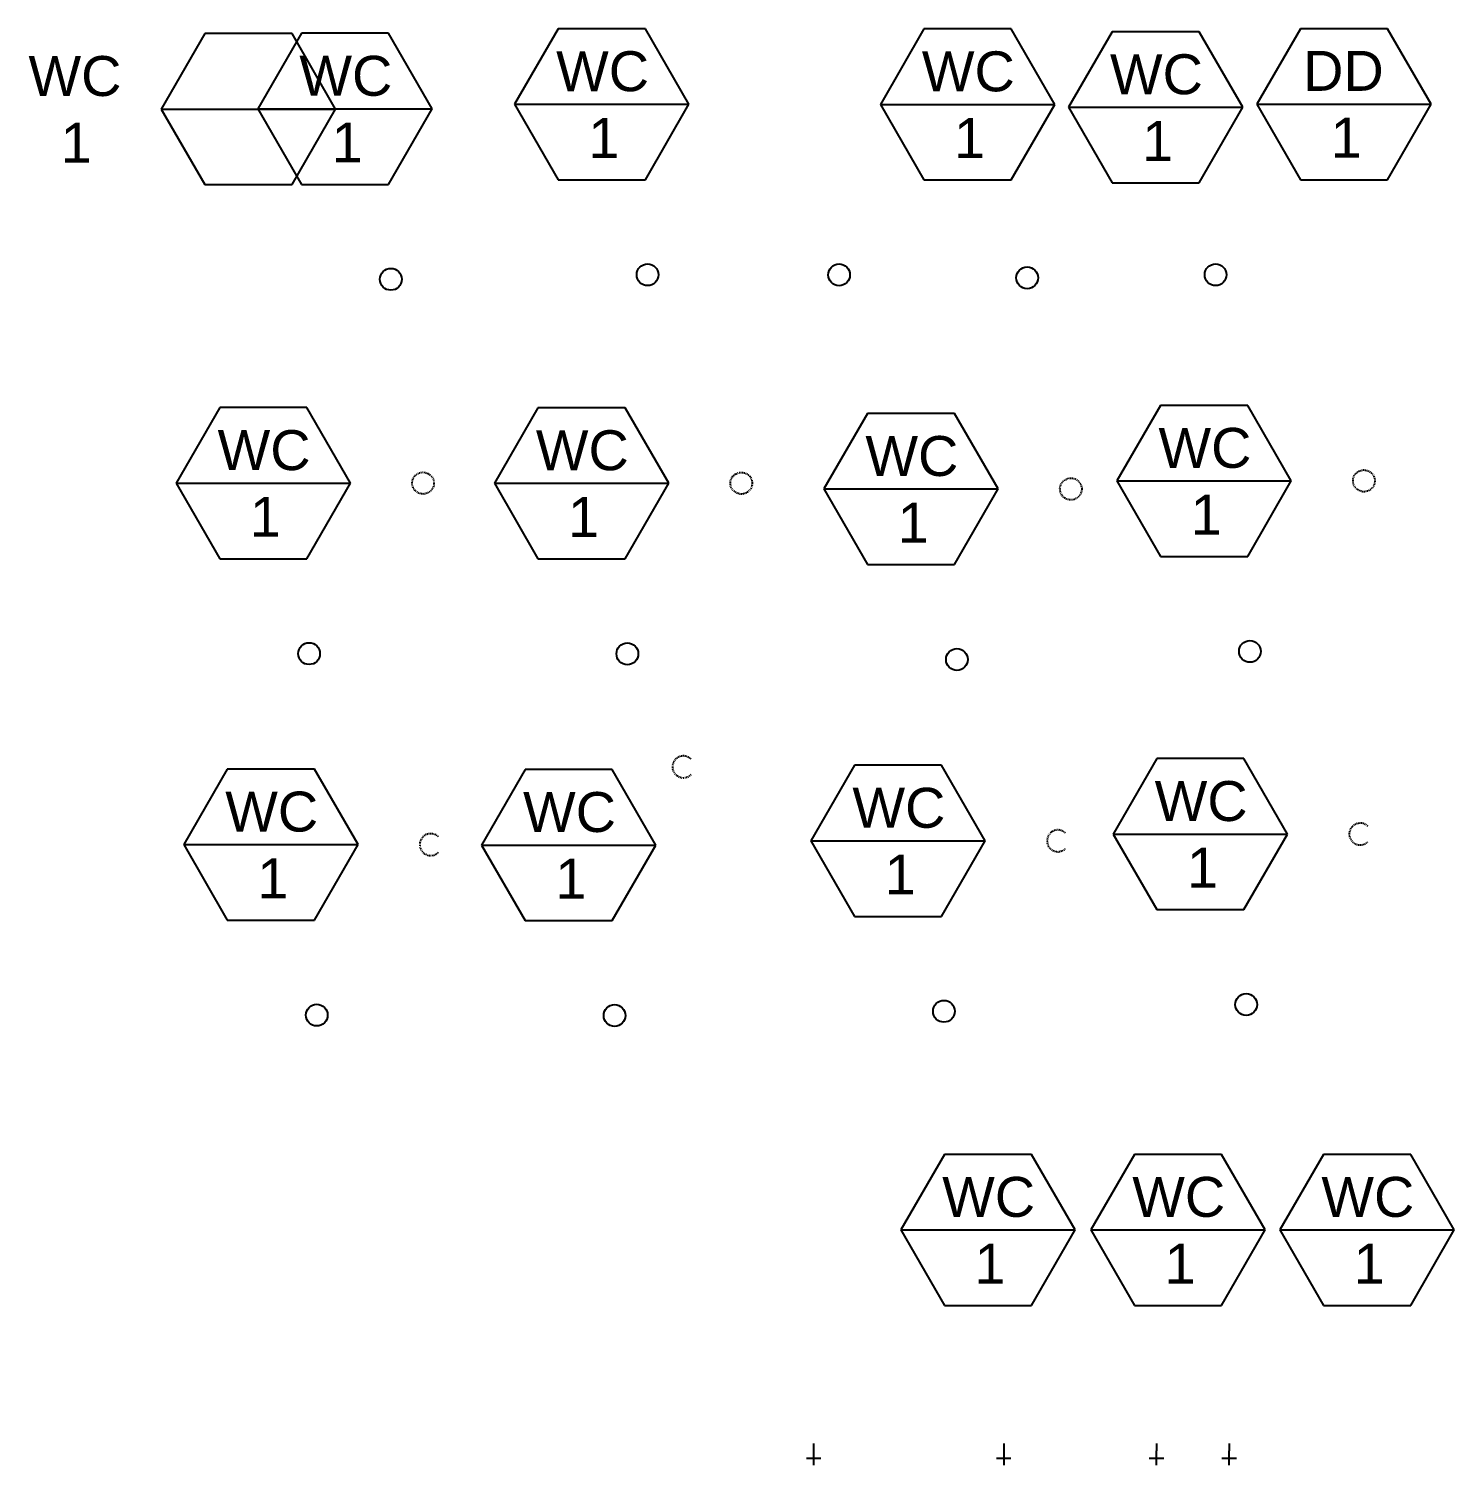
# Model space of a CAD drawing. Header units: inches. Extents: x -631 to 556, y -290 to 1591.
# Drawn here: x -443 to -246.7, y -81.2 to 116.6 of the extents above; entities that cross this region are included whole.
import ezdxf
from ezdxf.enums import TextEntityAlignment as Align

# ---------------------------------------------------------------- set-up
doc = ezdxf.new("R2010")
doc.units = ezdxf.units.IN
doc.header["$MEASUREMENT"] = 0
doc.linetypes.add('Vent', pattern=[0.1875, 0.125, -0.0625])
for name, color, linetype in [('PLUM-4TEXT', 2, 'Continuous'), ('PLUM-CW', 3, 'Cold_Water_Flow'), ('PLUM-HW', 2, 'Hot_Water_Flow'), ('PLUM-OVERFLOW_DRAIN', 70, 'Overflow_Drain'), ('PLUM-SD_ABOVE', 40, 'Storm_Drain'), ('PLUM-VENT', 5, 'Vent'), ('PLUM-WASTE_ABOVE', 4, 'Plum-Waste_Above'), ('PLUM-WASTE_BELOW', 6, 'Plum-Waste_Below')]:
    doc.layers.add(name, color=color, linetype=linetype)
doc.styles.get("Standard").update_dxf_attribs({"font": 'arial.ttf'})
doc.linetypes.add('Cold_Water_Flow', pattern='A,0.875,-0.125,0,-0.125,0.875,-0.125,["CW",Standard,S=0.1,R=0,X=-0.12585,Y=-0.05],-0.1,0.875,[1,GEC_FlowArrow.shx,S=0.0625,R=0,X=0,Y=0],0.5', length=3.6)
doc.linetypes.add('Hot_Water_Flow', pattern='A,0.8125,-0.125,0,-0.125,0,-0.125,0.875,-0.125,["HW",Standard,S=0.1,R=0,X=-0.12585,Y=-0.05],-0.1,0.875,[1,GEC_FlowArrow.shx,S=0.0625,R=0,X=0,Y=0],0.5', length=3.6625)
doc.linetypes.add('Overflow_Drain', pattern='A,3,-0.1,["OFD",Standard,S=0.1,R=0,X=0,Y=-0.05],-0.4', length=3.5)
doc.linetypes.add('Plum-Waste_Above', pattern='A,1,[1,GEC_FlowArrow.shx,S=0.09375,R=0,X=0,Y=0],1', length=2)
doc.linetypes.add('Plum-Waste_Below', pattern='A,0.25,-0.125,0.25,-0.125,0.25,[1,GEC_FlowArrow.shx,S=0.09375,R=0,X=0,Y=0],-0.25,0.25,-0.125,0.25,-0.125', length=2)
doc.linetypes.add('Storm_Drain', pattern='A,3.2,-0.25,["SD",Standard,S=0.1,R=0,X=-0.12585,Y=-0.05],-0.065', length=3.515)

# ---------------------------------------------------------------- blocks, each defined once
blk = doc.blocks.new('*U278')
for p, q in [((-12.31, 33.86), (-18.31, 23.47)), ((-0.31, 33.86), (-12.31, 33.86)), ((5.69, 23.47), (-0.31, 33.86)), ((-18.31, 23.47), (-12.31, 13.07)), ((-18.31, 23.47), (5.69, 23.47)), ((-0.31, 13.07), (5.69, 23.47)), ((-12.31, 13.07), (-0.31, 13.07))]:
    blk.add_line(p, q)
at = {"color": 6}
blk.add_circle((0, 0), 1.5, dxfattribs=at)
at = {"flags": 1}
for tag, p in [('COLD_DIAMETER', (-11.78, 37.53)), ('WASTE_DIAMETER', (-11.78, 36.76)), ('STORM_DIAMETER', (-11.8, 36.36)), ('WSFU', (-11.78, 36)), ('CWSFU', (-11.8, 35.67)), ('HOT_DIAMETER', (-11.77, 37.15)), ('HWSFU', (-11.78, 35.37)), ('DFU', (-11.78, 35.06))]:
    blk.add_attdef(tag, p, '', height=0.2, dxfattribs=at)
blk.add_attdef('INDEX', text='', height=0.2, dxfattribs=at).set_placement((-11.72, 38.06), align=Align.TOP_LEFT)
for tag, p in [('TAG_001', (-12.6, 25.26)), ('TAG_002', (-8.16, 16.08))]:
    blk.add_attdef(tag, p, '', height=5.5)
blk = doc.blocks.new('*U330')
for p, q in [((11.69, 33.86), (5.69, 23.47)), ((23.69, 33.86), (11.69, 33.86)), ((29.69, 23.47), (23.69, 33.86)), ((5.69, 23.47), (11.69, 13.07)), ((5.69, 23.47), (29.69, 23.47)), ((23.69, 13.07), (29.69, 23.47)), ((11.69, 13.07), (23.69, 13.07))]:
    blk.add_line(p, q)
at = {"color": 4}
blk.add_circle((0, 0), 1.5, dxfattribs=at)
at = {"flags": 1}
for tag, p in [('COLD_DIAMETER', (-5.32, 45.38)), ('WASTE_DIAMETER', (-5.32, 44.61)), ('STORM_DIAMETER', (-5.33, 44.22)), ('WSFU', (-5.32, 43.85)), ('CWSFU', (-5.33, 43.52)), ('HOT_DIAMETER', (-5.3, 45)), ('HWSFU', (-5.32, 43.22)), ('DFU', (-5.32, 42.92))]:
    blk.add_attdef(tag, p, '', height=0.2, dxfattribs=at)
blk.add_attdef('INDEX', text='', height=0.2, dxfattribs=at).set_placement((-5.25, 45.91), align=Align.TOP_LEFT)
for tag, p in [('TAG_001', (11.4, 25.26)), ('TAG_002', (15.84, 16.08))]:
    blk.add_attdef(tag, p, '', height=5.5)
blk = doc.blocks.new('*U325')
for p, q in [((11.69, 33.86), (5.69, 23.47)), ((23.69, 33.86), (11.69, 33.86)), ((29.69, 23.47), (23.69, 33.86)), ((5.69, 23.47), (11.69, 13.07)), ((5.69, 23.47), (29.69, 23.47)), ((23.69, 13.07), (29.69, 23.47)), ((11.69, 13.07), (23.69, 13.07))]:
    blk.add_line(p, q)
at = {"color": 70}
blk.add_circle((0, 0), 1.5, dxfattribs=at)
at = {"flags": 1}
blk.add_attdef('INDEX', text='', height=0.2, dxfattribs=at).set_placement((-5.84, 45.62), align=Align.TOP_LEFT)
for tag, p in [('WASTE_DIAMETER', (-5.91, 44.32)), ('STORM_DIAMETER', (-5.92, 43.93)), ('WSFU', (-5.91, 43.57)), ('COLD_DIAMETER', (-5.91, 45.09)), ('HOT_DIAMETER', (-5.89, 44.71)), ('CWSFU', (-5.92, 43.23)), ('HWSFU', (-5.91, 42.93)), ('DFU', (-5.91, 42.63))]:
    blk.add_attdef(tag, p, '', height=0.2, dxfattribs=at)
for tag, p in [('TAG_001', (11.4, 25.26)), ('TAG_002', (15.84, 16.08))]:
    blk.add_attdef(tag, p, '', height=5.5)
blk = doc.blocks.new('*U362')
for p, q in [((11.69, 33.86), (5.69, 23.47)), ((23.69, 33.86), (11.69, 33.86)), ((29.69, 23.47), (23.69, 33.86)), ((5.69, 23.47), (11.69, 13.07)), ((5.69, 23.47), (29.69, 23.47)), ((23.69, 13.07), (29.69, 23.47)), ((11.69, 13.07), (23.69, 13.07))]:
    blk.add_line(p, q)
at = {"color": 40}
blk.add_circle((0, 0), 1.5, dxfattribs=at)
at = {"flags": 1}
for tag, p in [('WASTE_DIAMETER', (-5.42, 43.53)), ('COLD_DIAMETER', (-5.42, 44.3)), ('HOT_DIAMETER', (-5.4, 43.92)), ('STORM_DIAMETER', (-5.43, 43.13)), ('WSFU', (-5.42, 42.77)), ('CWSFU', (-5.43, 42.44)), ('HWSFU', (-5.42, 42.14)), ('DFU', (-5.42, 41.83))]:
    blk.add_attdef(tag, p, '', height=0.2, dxfattribs=at)
blk.add_attdef('INDEX', text='', height=0.2, dxfattribs=at).set_placement((-5.35, 44.83), align=Align.TOP_LEFT)
for tag, p in [('TAG_001', (11.4, 25.26)), ('TAG_002', (15.84, 16.08))]:
    blk.add_attdef(tag, p, '', height=5.5)
blk = doc.blocks.new('*U366')
for p, q in [((18, 40.78), (12, 30.39)), ((30, 40.78), (18, 40.78)), ((36, 30.39), (30, 40.78)), ((12, 30.39), (18, 20)), ((12, 30.39), (36, 30.39)), ((30, 20), (36, 30.39)), ((18, 20), (30, 20))]:
    blk.add_line(p, q)
at = {"layer": 'PLUM-HW'}
for p, q in [((0, 1), (0, 0)), ((0, 0), (0, -2)), ((-1, -1), (1, -1))]:
    blk.add_line(p, q, dxfattribs=at)
at = {"flags": 1}
for tag, p in [('COLD_DIAMETER', (-5.74, 45.33)), ('WASTE_DIAMETER', (-5.74, 44.56)), ('STORM_DIAMETER', (-5.75, 44.17)), ('WSFU', (-5.74, 43.81)), ('CWSFU', (-5.75, 43.48)), ('HOT_DIAMETER', (-5.72, 44.96)), ('HWSFU', (-5.74, 43.17)), ('DFU', (-5.74, 42.87))]:
    blk.add_attdef(tag, p, '', height=0.2, dxfattribs=at)
blk.add_attdef('INDEX', text='', height=0.2, dxfattribs=at).set_placement((-5.67, 45.87), align=Align.TOP_LEFT)
for tag, p in [('TAG_001', (17.7, 32.19)), ('TAG_002', (22.15, 23))]:
    blk.add_attdef(tag, p, '', height=5.5)
blk = doc.blocks.new('*U370')
for p, q in [((18, 40.78), (12, 30.39)), ((30, 40.78), (18, 40.78)), ((36, 30.39), (30, 40.78)), ((12, 30.39), (18, 20)), ((12, 30.39), (36, 30.39)), ((30, 20), (36, 30.39)), ((18, 20), (30, 20))]:
    blk.add_line(p, q)
at = {"layer": 'PLUM-CW'}
for p, q in [((5, 1), (5, 0)), ((5, -2), (5, 0)), ((4, -1), (6, -1))]:
    blk.add_line(p, q, dxfattribs=at)
at = {"layer": 'PLUM-HW'}
for p, q in [((-5, 1), (-5, 0)), ((-5, -2), (-5, 0)), ((-6, -1), (-4, -1))]:
    blk.add_line(p, q, dxfattribs=at)
at = {"flags": 1}
for tag, p in [('COLD_DIAMETER', (-5.74, 45.47)), ('STORM_DIAMETER', (-5.76, 44.31)), ('CWSFU', (-5.76, 43.61)), ('WASTE_DIAMETER', (-5.74, 44.7)), ('WSFU', (-5.74, 43.95)), ('HWSFU', (-5.74, 43.31)), ('HOT_DIAMETER', (-5.73, 45.09)), ('DFU', (-5.74, 43.01))]:
    blk.add_attdef(tag, p, '', height=0.2, dxfattribs=at)
blk.add_attdef('INDEX', text='', height=0.2, dxfattribs=at).set_placement((-5.68, 46), align=Align.TOP_LEFT)
for tag, p in [('TAG_001', (17.7, 32.19)), ('TAG_002', (22.15, 23))]:
    blk.add_attdef(tag, p, '', height=5.5)
blk = doc.blocks.new('*U378')
for p, q in [((18, 40.78), (12, 30.39)), ((30, 40.78), (18, 40.78)), ((36, 30.39), (30, 40.78)), ((12, 30.39), (18, 20)), ((12, 30.39), (36, 30.39)), ((30, 20), (36, 30.39)), ((18, 20), (30, 20))]:
    blk.add_line(p, q)
at = {"layer": 'PLUM-CW'}
for p, q in [((0, 1), (0, 0)), ((0, 0), (0, -2)), ((-1, -1), (1, -1))]:
    blk.add_line(p, q, dxfattribs=at)
at = {"flags": 1}
blk.add_attdef('INDEX', text='', height=0.2, dxfattribs=at).set_placement((-5.43, 45.5), align=Align.TOP_LEFT)
for tag, p in [('STORM_DIAMETER', (-5.51, 43.8)), ('WASTE_DIAMETER', (-5.49, 44.2)), ('WSFU', (-5.49, 43.44)), ('COLD_DIAMETER', (-5.49, 44.97)), ('HOT_DIAMETER', (-5.48, 44.59)), ('CWSFU', (-5.51, 43.11)), ('HWSFU', (-5.49, 42.8)), ('DFU', (-5.49, 42.5))]:
    blk.add_attdef(tag, p, '', height=0.2, dxfattribs=at)
for tag, p in [('TAG_001', (17.7, 32.19)), ('TAG_002', (22.15, 23))]:
    blk.add_attdef(tag, p, '', height=5.5)
blk = doc.blocks.new('*U287')
for p, q in [((-12.31, 33.86), (-18.31, 23.47)), ((-0.31, 33.86), (-12.31, 33.86)), ((5.69, 23.47), (-0.31, 33.86)), ((-18.31, 23.47), (-12.31, 13.07)), ((-18.31, 23.47), (5.69, 23.47)), ((-0.31, 13.07), (5.69, 23.47)), ((-12.31, 13.07), (-0.31, 13.07))]:
    blk.add_line(p, q)
at = {"layer": 'PLUM-VENT'}
blk.add_circle((15.69, 23.47), 1.5, dxfattribs=at)
at = {"layer": 'PLUM-WASTE_BELOW'}
blk.add_circle((0, 0), 1.5, dxfattribs=at)
at = {"flags": 1}
for tag, p in [('COLD_DIAMETER', (-12.1, 37.67)), ('WASTE_DIAMETER', (-12.1, 36.9)), ('STORM_DIAMETER', (-12.11, 36.5)), ('WSFU', (-12.1, 36.14)), ('CWSFU', (-12.11, 35.81)), ('HWSFU', (-12.1, 35.51)), ('HOT_DIAMETER', (-12.08, 37.29)), ('DFU', (-12.1, 35.2))]:
    blk.add_attdef(tag, p, '', height=0.2, dxfattribs=at)
blk.add_attdef('INDEX', text='', height=0.2, dxfattribs=at).set_placement((-12.03, 38.2), align=Align.TOP_LEFT)
for tag, p in [('TAG_001', (-12.6, 25.26)), ('TAG_002', (-8.16, 16.08))]:
    blk.add_attdef(tag, p, '', height=5.5)
blk = doc.blocks.new('*U192')
for p, q in [((-12.31, 33.86), (-18.31, 23.47)), ((-0.31, 33.86), (-12.31, 33.86)), ((5.69, 23.47), (-0.31, 33.86)), ((-18.31, 23.47), (-12.31, 13.07)), ((-18.31, 23.47), (5.69, 23.47)), ((-0.31, 13.07), (5.69, 23.47)), ((-12.31, 13.07), (-0.31, 13.07))]:
    blk.add_line(p, q)
at = {"layer": 'PLUM-VENT'}
blk.add_circle((15.69, 23.47), 1.5, dxfattribs=at)
at = {"layer": 'PLUM-WASTE_ABOVE'}
blk.add_circle((0, 0), 1.5, dxfattribs=at)
at = {"flags": 1}
for tag, p in [('STORM_DIAMETER', (-12.41, 37.39)), ('WASTE_DIAMETER', (-12.39, 37.78)), ('COLD_DIAMETER', (-12.39, 38.55)), ('HOT_DIAMETER', (-12.38, 38.17)), ('WSFU', (-12.39, 37.03)), ('CWSFU', (-12.41, 36.69)), ('HWSFU', (-12.39, 36.39)), ('DFU', (-12.39, 36.09))]:
    blk.add_attdef(tag, p, '', height=0.2, dxfattribs=at)
blk.add_attdef('INDEX', text='', height=0.2, dxfattribs=at).set_placement((-12.33, 39.08), align=Align.TOP_LEFT)
for tag, p in [('TAG_001', (-12.6, 25.26)), ('TAG_002', (-8.16, 16.08))]:
    blk.add_attdef(tag, p, '', height=5.5)
blk = doc.blocks.new('*U196')
for p, q in [((-12.31, 33.86), (-18.31, 23.47)), ((-0.31, 33.86), (-12.31, 33.86)), ((5.69, 23.47), (-0.31, 33.86)), ((-18.31, 23.47), (-12.31, 13.07)), ((-18.31, 23.47), (5.69, 23.47)), ((-0.31, 13.07), (5.69, 23.47)), ((-12.31, 13.07), (-0.31, 13.07))]:
    blk.add_line(p, q)
at = {"layer": 'PLUM-OVERFLOW_DRAIN'}
blk.add_circle((0, 0), 1.5, dxfattribs=at)
at = {"layer": 'PLUM-VENT'}
blk.add_circle((15.69, 23.47), 1.5, dxfattribs=at)
at = {"flags": 1}
for tag, p in [('WASTE_DIAMETER', (-12.1, 37.88)), ('STORM_DIAMETER', (-12.11, 37.49)), ('COLD_DIAMETER', (-12.1, 38.65)), ('HOT_DIAMETER', (-12.08, 38.27)), ('WSFU', (-12.1, 37.12)), ('CWSFU', (-12.11, 36.79)), ('HWSFU', (-12.1, 36.49)), ('DFU', (-12.1, 36.19))]:
    blk.add_attdef(tag, p, '', height=0.2, dxfattribs=at)
blk.add_attdef('INDEX', text='', height=0.2, dxfattribs=at).set_placement((-12.03, 39.18), align=Align.TOP_LEFT)
for tag, p in [('TAG_001', (-12.6, 25.26)), ('TAG_002', (-8.16, 16.08))]:
    blk.add_attdef(tag, p, '', height=5.5)
blk = doc.blocks.new('*U199')
for p, q in [((-12.31, 33.86), (-18.31, 23.47)), ((-0.31, 33.86), (-12.31, 33.86)), ((5.69, 23.47), (-0.31, 33.86)), ((-18.31, 23.47), (-12.31, 13.07)), ((-18.31, 23.47), (5.69, 23.47)), ((-0.31, 13.07), (5.69, 23.47)), ((-12.31, 13.07), (-0.31, 13.07))]:
    blk.add_line(p, q)
at = {"layer": 'PLUM-SD_ABOVE'}
blk.add_circle((0, 0), 1.5, dxfattribs=at)
at = {"layer": 'PLUM-VENT'}
blk.add_circle((15.69, 23.47), 1.5, dxfattribs=at)
at = {"flags": 1}
for tag, p in [('WASTE_DIAMETER', (-12.29, 37.39)), ('COLD_DIAMETER', (-12.29, 38.16)), ('HOT_DIAMETER', (-12.28, 37.78)), ('STORM_DIAMETER', (-12.31, 36.99)), ('CWSFU', (-12.31, 36.3)), ('WSFU', (-12.29, 36.63)), ('HWSFU', (-12.29, 36)), ('DFU', (-12.29, 35.7))]:
    blk.add_attdef(tag, p, '', height=0.2, dxfattribs=at)
blk.add_attdef('INDEX', text='', height=0.2, dxfattribs=at).set_placement((-12.23, 38.69), align=Align.TOP_LEFT)
for tag, p in [('TAG_001', (-12.6, 25.26)), ('TAG_002', (-8.16, 16.08))]:
    blk.add_attdef(tag, p, '', height=5.5)
blk = doc.blocks.new('*U202')
for p, q in [((-12.31, 33.86), (-18.31, 23.47)), ((-0.31, 33.86), (-12.31, 33.86)), ((5.69, 23.47), (-0.31, 33.86)), ((-18.31, 23.47), (-12.31, 13.07)), ((-18.31, 23.47), (5.69, 23.47)), ((-0.31, 13.07), (5.69, 23.47)), ((-12.31, 13.07), (-0.31, 13.07))]:
    blk.add_line(p, q)
at = {"layer": 'PLUM-VENT'}
blk.add_arc((15.69, 23.47), 1.5, 45, 315, dxfattribs=at)
at = {"layer": 'PLUM-WASTE_BELOW'}
blk.add_circle((0, 0), 1.5, dxfattribs=at)
at = {"flags": 1}
for tag, p in [('WASTE_DIAMETER', (-12.12, 37.49)), ('COLD_DIAMETER', (-12.12, 38.26)), ('HOT_DIAMETER', (-12.11, 37.88)), ('STORM_DIAMETER', (-12.14, 37.09)), ('WSFU', (-12.12, 36.73)), ('CWSFU', (-12.14, 36.4)), ('HWSFU', (-12.12, 36.1)), ('DFU', (-12.12, 35.79))]:
    blk.add_attdef(tag, p, '', height=0.2, dxfattribs=at)
blk.add_attdef('INDEX', text='', height=0.2, dxfattribs=at).set_placement((-12.06, 38.79), align=Align.TOP_LEFT)
for tag, p in [('TAG_001', (-12.6, 25.26)), ('TAG_002', (-8.16, 16.08))]:
    blk.add_attdef(tag, p, '', height=5.5)
blk = doc.blocks.new('*U206')
for p, q in [((-12.31, 33.86), (-18.31, 23.47)), ((-0.31, 33.86), (-12.31, 33.86)), ((5.69, 23.47), (-0.31, 33.86)), ((-18.31, 23.47), (-12.31, 13.07)), ((-18.31, 23.47), (5.69, 23.47)), ((-0.31, 13.07), (5.69, 23.47)), ((-12.31, 13.07), (-0.31, 13.07))]:
    blk.add_line(p, q)
at = {"layer": 'PLUM-VENT'}
blk.add_arc((9.47, 34.23), 1.5, 45, 315, dxfattribs=at)
at = {"layer": 'PLUM-WASTE_ABOVE'}
blk.add_circle((0, 0), 1.5, dxfattribs=at)
at = {"flags": 1}
blk.add_attdef('INDEX', text='', height=0.2, dxfattribs=at).set_placement((-12.15, 39.77), align=Align.TOP_LEFT)
for tag, p in [('WASTE_DIAMETER', (-12.22, 38.47)), ('STORM_DIAMETER', (-12.23, 38.08)), ('WSFU', (-12.22, 37.71)), ('CWSFU', (-12.23, 37.38)), ('COLD_DIAMETER', (-12.22, 39.24)), ('HOT_DIAMETER', (-12.2, 38.86)), ('HWSFU', (-12.22, 37.08)), ('DFU', (-12.22, 36.78))]:
    blk.add_attdef(tag, p, '', height=0.2, dxfattribs=at)
for tag, p in [('TAG_001', (-12.6, 25.26)), ('TAG_002', (-8.16, 16.08))]:
    blk.add_attdef(tag, p, '', height=5.5)
blk = doc.blocks.new('*U209')
for p, q in [((-12.31, 33.86), (-18.31, 23.47)), ((-0.31, 33.86), (-12.31, 33.86)), ((5.69, 23.47), (-0.31, 33.86)), ((-18.31, 23.47), (-12.31, 13.07)), ((-18.31, 23.47), (5.69, 23.47)), ((-0.31, 13.07), (5.69, 23.47)), ((-12.31, 13.07), (-0.31, 13.07))]:
    blk.add_line(p, q)
at = {"layer": 'PLUM-OVERFLOW_DRAIN'}
blk.add_circle((0, 0), 1.5, dxfattribs=at)
at = {"layer": 'PLUM-VENT'}
blk.add_arc((15.69, 23.47), 1.5, 45, 315, dxfattribs=at)
at = {"flags": 1}
for tag, p in [('WASTE_DIAMETER', (-12.02, 37.68)), ('COLD_DIAMETER', (-12.02, 38.45)), ('HOT_DIAMETER', (-12.01, 38.08)), ('STORM_DIAMETER', (-12.04, 37.29)), ('WSFU', (-12.02, 36.93)), ('CWSFU', (-12.04, 36.59)), ('HWSFU', (-12.02, 36.29)), ('DFU', (-12.02, 35.99))]:
    blk.add_attdef(tag, p, '', height=0.2, dxfattribs=at)
blk.add_attdef('INDEX', text='', height=0.2, dxfattribs=at).set_placement((-11.96, 38.99), align=Align.TOP_LEFT)
for tag, p in [('TAG_001', (-12.6, 25.26)), ('TAG_002', (-8.16, 16.08))]:
    blk.add_attdef(tag, p, '', height=5.5)
blk = doc.blocks.new('*U212')
for p, q in [((-12.31, 33.86), (-18.31, 23.47)), ((-0.31, 33.86), (-12.31, 33.86)), ((5.69, 23.47), (-0.31, 33.86)), ((-18.31, 23.47), (-12.31, 13.07)), ((-18.31, 23.47), (5.69, 23.47)), ((-0.31, 13.07), (5.69, 23.47)), ((-12.31, 13.07), (-0.31, 13.07))]:
    blk.add_line(p, q)
at = {"layer": 'PLUM-SD_ABOVE'}
blk.add_circle((0, 0), 1.5, dxfattribs=at)
at = {"layer": 'PLUM-VENT'}
blk.add_arc((15.69, 23.47), 1.5, 45, 315, dxfattribs=at)
at = {"flags": 1}
for tag, p in [('WASTE_DIAMETER', (-12.32, 38.17)), ('STORM_DIAMETER', (-12.33, 37.78)), ('WSFU', (-12.32, 37.42)), ('COLD_DIAMETER', (-12.32, 38.94)), ('HOT_DIAMETER', (-12.3, 38.57)), ('CWSFU', (-12.33, 37.09)), ('HWSFU', (-12.32, 36.78)), ('DFU', (-12.32, 36.48))]:
    blk.add_attdef(tag, p, '', height=0.2, dxfattribs=at)
blk.add_attdef('INDEX', text='', height=0.2, dxfattribs=at).set_placement((-12.25, 39.48), align=Align.TOP_LEFT)
for tag, p in [('TAG_001', (-12.6, 25.26)), ('TAG_002', (-8.16, 16.08))]:
    blk.add_attdef(tag, p, '', height=5.5)
blk = doc.blocks.new('*U279')
for p, q in [((-12.31, 33.86), (-18.31, 23.47)), ((-0.31, 33.86), (-12.31, 33.86)), ((5.69, 23.47), (-0.31, 33.86)), ((-18.31, 23.47), (-12.31, 13.07)), ((-18.31, 23.47), (5.69, 23.47)), ((-0.31, 13.07), (5.69, 23.47)), ((-12.31, 13.07), (-0.31, 13.07))]:
    blk.add_line(p, q)
at = {"color": 6}
blk.add_circle((0, 0), 1.5, dxfattribs=at)
at = {"flags": 1}
for tag, p in [('COLD_DIAMETER', (-11.78, 37.53)), ('WASTE_DIAMETER', (-11.78, 36.76)), ('STORM_DIAMETER', (-11.8, 36.36)), ('WSFU', (-11.78, 36)), ('CWSFU', (-11.8, 35.67)), ('HOT_DIAMETER', (-11.77, 37.15)), ('HWSFU', (-11.78, 35.37)), ('DFU', (-11.78, 35.06))]:
    blk.add_attdef(tag, p, '', height=0.2, dxfattribs=at)
blk.add_attdef('INDEX', text='', height=0.2, dxfattribs=at).set_placement((-11.72, 38.06), align=Align.TOP_LEFT)
for tag, p in [('TAG_001', (-12.6, 25.26)), ('TAG_002', (-8.16, 16.08))]:
    blk.add_attdef(tag, p, '', height=5.5)
blk = doc.blocks.new('FU_10000')
for p, q in [((6, 10.39), (0, 0)), ((18, 10.39), (6, 10.39)), ((24, 0), (18, 10.39)), ((0, 0), (6, -10.39)), ((0, 0), (24, 0)), ((18, -10.39), (24, 0)), ((6, -10.39), (18, -10.39))]:
    blk.add_line(p, q)
at = {"flags": 1}
for tag, p in [('COLD_DIAMETER', (6.08, 14.37)), ('HOT_DIAMETER', (6.09, 13.99)), ('WASTE_DIAMETER', (6.08, 13.6)), ('STORM_DIAMETER', (6.06, 13.21)), ('WSFU', (6.08, 12.84)), ('CWSFU', (6.06, 12.51)), ('HWSFU', (6.08, 12.21)), ('DFU', (6.08, 11.91))]:
    blk.add_attdef(tag, p, '', height=0.2, dxfattribs=at)
blk.add_attdef('INDEX', text='', height=0.2, dxfattribs=at).set_placement((6.14, 14.9), align=Align.TOP_LEFT)
for tag, p in [('TAG_001', (5.7, 1.8)), ('TAG_002', (10.15, -7.39))]:
    blk.add_attdef(tag, p, '', height=5.5)

msp = doc.modelspace()

# ---------------------------------------------------------------- block references
ref = msp.add_blockref('FU_10000', (-424.7, 105.5))
ref.add_attrib('TAG_001', 'WC', (-442.99, 107.3), dxfattribs={"height": 5.5})
ref.add_attrib('TAG_002', '1', (-438.54, 98.11), dxfattribs={"height": 5.5})
msp.add_blockref('*U279', (-393.09, 82.07)).add_auto_attribs({'TAG_001': 'WC', 'TAG_002': '1'})
at = {"layer": 'PLUM-4TEXT'}
for name, p in [('*U278', (-357.74, 82.7)), ('*U330', (-331.38, 82.68)), ('*U325', (-305.48, 82.28)), ('*U287', (-404.35, 30.55)), ('*U192', (-360.53, 30.53)), ('*U196', (-315.15, 29.74)), ('*U199', (-274.8, 30.86)), ('*U206', (-362.29, -19.26)), ('*U212', (-275.32, -17.75)), ('*U202', (-403.3, -19.2)), ('*U209', (-316.94, -18.68)), ('*U378', (-334.88, -79.16)), ('*U366', (-308.71, -79.16)), ('*U370', (-282.67, -79.16))]:
    msp.add_blockref(name, p, dxfattribs=at).add_auto_attribs({'TAG_001': 'WC', 'TAG_002': '1'})
ref = msp.add_blockref('*U362', (-279.53, 82.7), dxfattribs=at)
ref.add_attrib('TAG_001', 'DD', (-267.48, 108.01), dxfattribs={"layer": '0', "height": 5.5})
ref.add_attrib('TAG_002', '1', (-263.69, 98.82), dxfattribs={"layer": '0', "height": 5.5})

doc.saveas('drawing.dxf')
